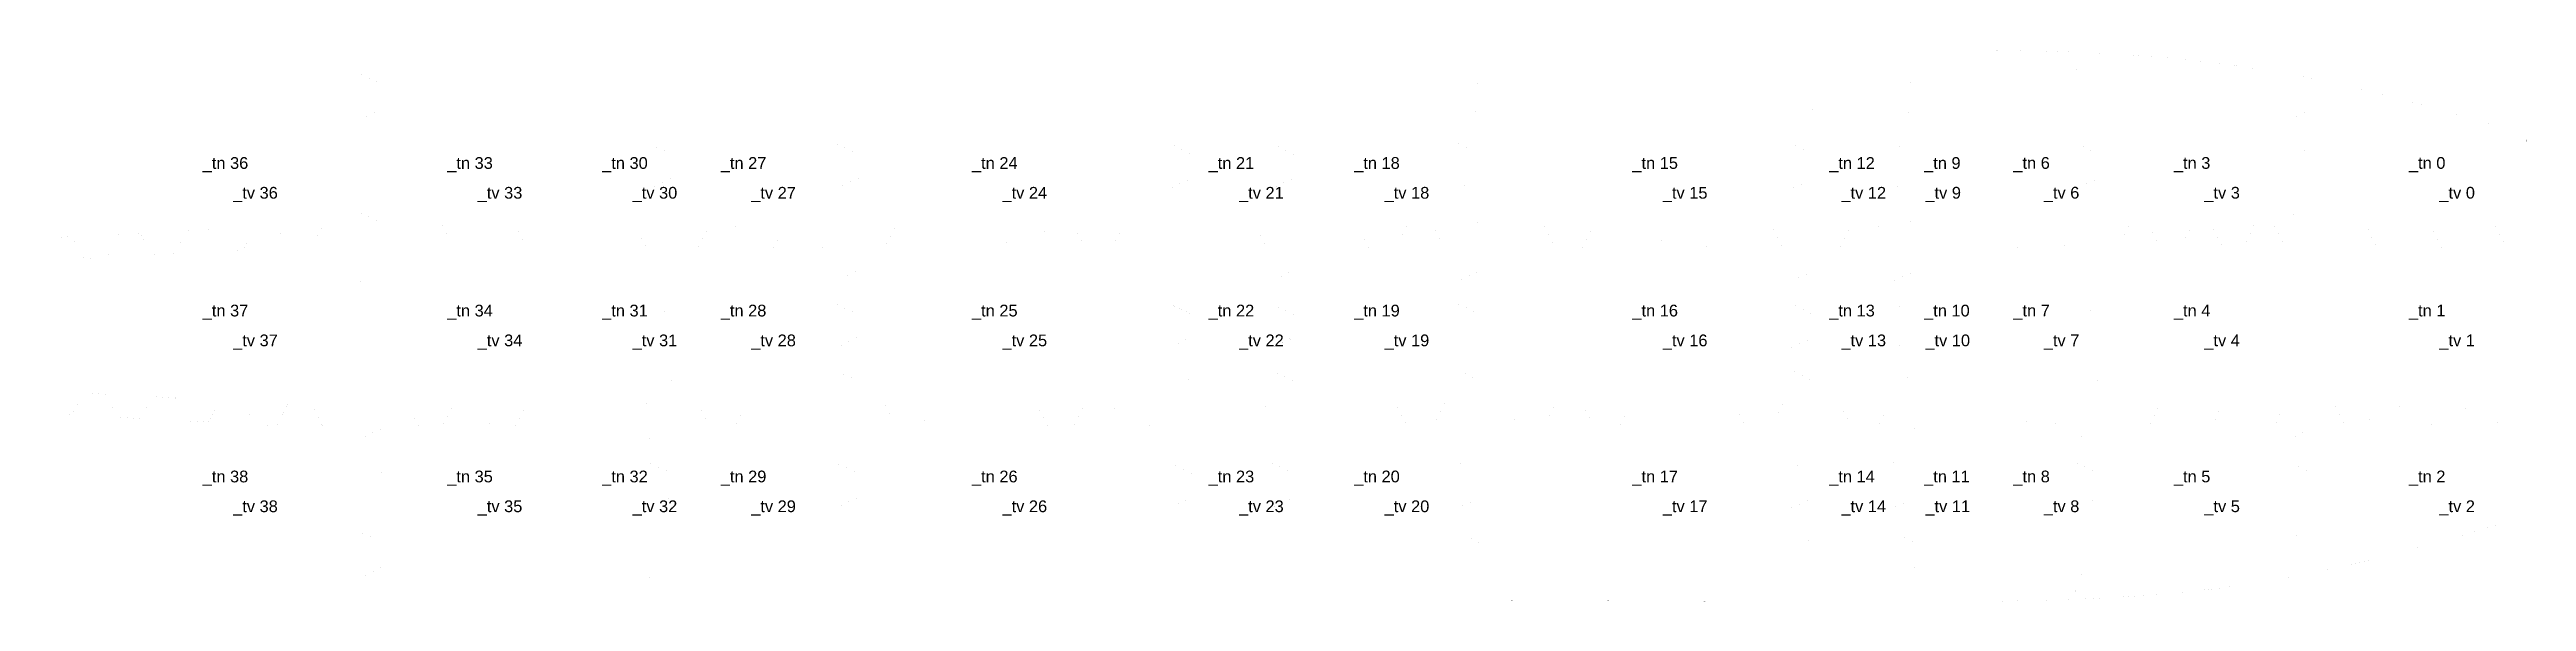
# Model space of a CAD drawing. Extents: x -35433 to 91194, y 38828 to 67057.
import ezdxf

# ---------------------------------------------------------------- set-up
doc = ezdxf.new("R2010")
doc.units = 0
doc.header["$MEASUREMENT"] = 0
doc.layers.add('Omriss tanker', color=20, linetype='CONTINUOUS')
doc.layers.add('TEKST', color=7, linetype='CONTINUOUS')
doc.styles.add('ARIAL', font='ARIAL.TTF', dxfattribs={"height": 12})

msp = doc.modelspace()

# ---------------------------------------------------------------- linework, layer by layer
at = {"layer": 'Omriss tanker', "linetype": 'Continuous', "const_width": 0.3}
for points in [[(-19533, 67028), (-35428, 67028), (-35432, 57428), (-34303, 57487), (-33694, 56368), (-32495, 56430), (-32006, 57608), (-30808, 57670), (-30199, 56551), (-29000, 56613), (-28511, 57791), (-27313, 57853), (-26703, 56734), (-25505, 56796), (-25016, 57973), (-23817, 58036), (-23233, 56903), (-22033, 56903), (-21483, 58053), (-20283, 58053), (-19733, 56903), (-18383, 56903), (-18383, 58153), (-19533, 58703), (-19533, 59928), (-18383, 60478), (-18383, 61703), (-19533, 62253), (-19533, 63478), (-18383, 64028), (-18383, 65253), (-19533, 65803), (-19533, 67028)], [(-7913, 67028), (-19533, 67028), (-19533, 65803), (-18383, 65253), (-18383, 64028), (-19533, 63478), (-19533, 62253), (-18383, 61703), (-18383, 60478), (-19533, 59928), (-19533, 58703), (-18383, 58153), (-18383, 56903), (-17183, 56903), (-16583, 58053), (-15333, 58053), (-14733, 56903), (-13483, 56903), (-12883, 58053), (-11633, 58053), (-11033, 56903), (-9783, 56903), (-9183, 58053), (-7913, 58053), (-7913, 67028)], [(-4783, 67028), (-7913, 67028), (-7913, 58053), (-5523, 58053), (-4923, 56903), (-3633, 56903), (-3633, 58153), (-4783, 58703), (-4783, 59928), (-3633, 60478), (-3633, 61703), (-4783, 62253), (-4783, 63478), (-3633, 64028), (-3633, 65253), (-4783, 65803), (-4783, 67028)], [(4757, 67028), (-4783, 67028), (-4783, 65803), (-3633, 65253), (-3633, 64028), (-4783, 63478), (-4783, 62253), (-3633, 61703), (-3633, 60478), (-4783, 59928), (-4783, 58703), (-3633, 58153), (-3633, 56903), (-2298, 56903), (-1698, 58053), (-363, 58053), (237, 56903), (1572, 56903), (2172, 58053), (3507, 58053), (4107, 56903), (5907, 56903), (5907, 58153), (4757, 58703), (4757, 59928), (5907, 60478), (5907, 61703), (4757, 62253), (4757, 63478), (5907, 64028), (5907, 65253), (4757, 65803), (4757, 67028)], [(21807, 67028), (4757, 67028), (4757, 65803), (5907, 65253), (5907, 64028), (4757, 63478), (4757, 62253), (5907, 61703), (5907, 60478), (4757, 59928), (4757, 58703), (5907, 58153), (5907, 56903), (7242, 56903), (7842, 58053), (9177, 58053), (9777, 56903), (11112, 56903), (11712, 58053), (13047, 58053), (13647, 56903), (14982, 56903), (15582, 58053), (16917, 58053), (17517, 56903), (18852, 56903), (19452, 58053), (20787, 58053), (21387, 56903), (22957, 56903), (22957, 58153), (21807, 58703), (21807, 59928), (22957, 60478), (22957, 61703), (21807, 62253), (21807, 63478), (22957, 64028), (22957, 65253), (21807, 65803), (21807, 67028)], [(36607, 67028), (27017, 67028), (27017, 65803), (28167, 65253), (28167, 64028), (27017, 63478), (27017, 62253), (28167, 61703), (28167, 60478), (27017, 59928), (27017, 58703), (28167, 58153), (28167, 56903), (29502, 56903), (30102, 58053), (31437, 58053), (32037, 56903), (33372, 56903), (33972, 58053), (35307, 58053), (35907, 56903), (37707, 56903), (37707, 58153), (36557, 58703), (36557, 59928), (37707, 60478), (37707, 61703), (36557, 62253), (36557, 63478), (37707, 64028), (37707, 65253), (36557, 65803), (36557, 67057)], [(53607, 67028), (36557, 67028), (36557, 65803), (37707, 65253), (37707, 64028), (36557, 63478), (36557, 62253), (37707, 61703), (37707, 60478), (36557, 59928), (36557, 58703), (37707, 58153), (37707, 56903), (39042, 56903), (39642, 58053), (40977, 58053), (41577, 56903), (42912, 56903), (43512, 58053), (44847, 58053), (45447, 56903), (46782, 56903), (47382, 58053), (48717, 58053), (49317, 56903), (50652, 56903), (51252, 58053), (52587, 58053), (53187, 56903), (54757, 56903), (54757, 58153), (53607, 58703), (53607, 59928), (54757, 60478), (54757, 61703), (53607, 62253), (53607, 63478), (54757, 64028), (54757, 65253), (53607, 65803), (53607, 67028)], [(58817, 67028), (57937, 67028), (56402, 67028), (54888, 67028), (53607, 67028), (53607, 65803), (54757, 65253), (54757, 64028), (53607, 63478), (53607, 62253), (54757, 61703), (54757, 60478), (53607, 59928), (53607, 58703), (54757, 58153), (54757, 56903), (56092, 56903), (56692, 58053), (58027, 58053), (58627, 56903), (59962, 56903), (59967, 58153), (58817, 58703), (58817, 59928), (59967, 60478), (59967, 61703), (58817, 62253), (58817, 63478), (59967, 64028), (59967, 65253), (58817, 65803), (58817, 67028)], [(62047, 67028), (58817, 67028), (58817, 65803), (59967, 65253), (59967, 64028), (58817, 63478), (58817, 62253), (59967, 61703), (59967, 60478), (58817, 59928), (58817, 58703), (59967, 58153), (59962, 56903), (62047, 56903), (62047, 67028)], [(68214, 66922), (67759, 66940), (66875, 66967), (65991, 66994), (65118, 67011), (63844, 67028), (63844, 67028), (63844, 56906), (65144, 56906), (65744, 58056), (67044, 58056), (67644, 56906), (69314, 56906), (69314, 58156), (68164, 58706), (68164, 59931), (69314, 60481), (69314, 61706), (68164, 62256), (68164, 63481), (69314, 64031), (69314, 65256), (68164, 65806), (68214, 66922)], [(80254, 65569), (79360, 65741), (78182, 65949), (76994, 66137), (75831, 66302), (74127, 66511), (72418, 66672), (71246, 66760), (70651, 66801), (70004, 66838), (69184, 66880), (68214, 66922), (68164, 65806), (69314, 65256), (69314, 64031), (68164, 63481), (68164, 62256), (69314, 61706), (69314, 60481), (68164, 59931), (68164, 58706), (69314, 58156), (69314, 56906), (70314, 56906), (70864, 58056), (71914, 58056), (72464, 56906), (73514, 56906), (74064, 58056), (75114, 58056), (75664, 56906), (76714, 56906), (77264, 58056), (78314, 58056), (78864, 56906), (80254, 56906), (80254, 58156), (79104, 58706), (79104, 59931), (80254, 60481), (80254, 61706), (79104, 62256), (79104, 63481), (80254, 64031), (80254, 65569)], [(91178, 62648), (90643, 62823), (89490, 63181), (88903, 63356), (87691, 63708), (87067, 63886), (86419, 64065), (85771, 64244), (85156, 64409), (84541, 64573), (83360, 64873), (82785, 65011), (81643, 65275), (81097, 65401), (80254, 65569), (80254, 64031), (79104, 63481), (79104, 62256), (80254, 61706), (80254, 60481), (79104, 59931), (79104, 58706), (80254, 58156), (80254, 56906), (81354, 56906), (81904, 58056), (83004, 58056), (83554, 56906), (84654, 56906), (85204, 58056), (86304, 58056), (86854, 56906), (87954, 56906), (88504, 58056), (89604, 58056), (90154, 56906), (91194, 56906), (91178, 62648)], [(-18383, 56903), (-19733, 56903), (-20283, 58053), (-21483, 58053), (-22033, 56903), (-23233, 56903), (-23817, 58036), (-25016, 57973), (-25505, 56796), (-26703, 56734), (-27313, 57853), (-28511, 57791), (-29000, 56613), (-30199, 56551), (-30808, 57670), (-32006, 57608), (-32495, 56430), (-33694, 56368), (-34299, 57488), (-35432, 57428), (-35432, 48428), (-34303, 48369), (-33694, 49489), (-32495, 49426), (-32006, 48249), (-30808, 48186), (-30199, 49306), (-29000, 49243), (-28511, 48066), (-27313, 48003), (-26703, 49123), (-25505, 49060), (-25016, 47883), (-23817, 47821), (-23234, 48928), (-22033, 48928), (-21483, 47803), (-20283, 47803), (-19733, 48953), (-18383, 48953), (-18383, 50103), (-19533, 50653), (-19533, 51803), (-18383, 52353), (-18383, 53503), (-19533, 54053), (-19533, 55203), (-18383, 55753)], [(-7913, 58053), (-9183, 58053), (-9783, 56903), (-11033, 56903), (-11633, 58053), (-12883, 58053), (-13483, 56903), (-14733, 56903), (-15333, 58053), (-16583, 58053), (-17183, 56903), (-18383, 56903), (-18383, 55753), (-19533, 55203), (-19533, 54053), (-18383, 53503), (-18383, 52353), (-19533, 51803), (-19533, 50653), (-18383, 50103), (-18383, 48953), (-17183, 48953), (-16583, 47803), (-15333, 47803), (-14733, 48953), (-13483, 48953), (-12883, 47803), (-11633, 47803), (-11033, 48953), (-9783, 48953), (-9183, 47803), (-7913, 47803), (-7913, 58053)], [(-3633, 56903), (-4923, 56903), (-5523, 58053), (-7913, 58053), (-7913, 47803), (-6836, 47803), (-5523, 47803), (-4923, 48953), (-3633, 48953), (-3633, 50103), (-4783, 50653), (-4783, 51803), (-3633, 52353), (-3633, 53503), (-4783, 54053), (-4783, 55203), (-3633, 55753), (-3633, 56903), (-3633, 56903)], [(5907, 56903), (4107, 56903), (3507, 58053), (2172, 58053), (1572, 56903), (237, 56903), (-363, 58053), (-1698, 58053), (-2298, 56903), (-3633, 56903), (-3633, 55753), (-4783, 55203), (-4783, 54053), (-3633, 53503), (-3633, 52353), (-4783, 51803), (-4783, 50653), (-3633, 50103), (-3633, 48953), (-2298, 48953), (-1698, 47803), (-363, 47803), (237, 48953), (1572, 48953), (2172, 47803), (3507, 47803), (4107, 48953), (5907, 48953), (5907, 50103), (4757, 50653), (4757, 51803), (5907, 52353), (5907, 53503), (4757, 54053), (4757, 55203), (5907, 55753), (5907, 56903)], [(22957, 56903), (21387, 56903), (20787, 58053), (19452, 58053), (18852, 56903), (17517, 56903), (16917, 58053), (15582, 58053), (14982, 56903), (13647, 56903), (13047, 58053), (11712, 58053), (11112, 56903), (9777, 56903), (9177, 58053), (7842, 58053), (7242, 56903), (5907, 56903), (5907, 55753), (4757, 55203), (4757, 54053), (5907, 53503), (5907, 52353), (4757, 51803), (4757, 50653), (5907, 50103), (5907, 48953), (7242, 48953), (7842, 47803), (9177, 47803), (9777, 48953), (11112, 48953), (11712, 47803), (13047, 47803), (13647, 48953), (14982, 48953), (15582, 47803), (16917, 47803), (17517, 48953), (18852, 48953), (19452, 47803), (20787, 47803), (21387, 48953), (22957, 48953), (22957, 50103), (21807, 50653), (21807, 51803), (22957, 52353), (22957, 53216), (22957, 53503), (21807, 54053), (21807, 55203), (22957, 55753), (22957, 56903)], [(28162, 56903), (26827, 56903), (26227, 58053), (24892, 58053), (24292, 56903), (22957, 56903), (22957, 55753), (21807, 55203), (21807, 54053), (22957, 53508), (22957, 52353), (21807, 51803), (21807, 50653), (22957, 50103), (22957, 48953), (24292, 48953), (24892, 47803), (26227, 47803), (26827, 48953), (28167, 48953), (28167, 50103), (27017, 50653), (27017, 51803), (28167, 52303), (28167, 53503), (27017, 54053), (27017, 55203), (28167, 55753), (28167, 56903)], [(37707, 56903), (35907, 56903), (35307, 58053), (33972, 58053), (33372, 56903), (32037, 56903), (31437, 58053), (30102, 58053), (29502, 56903), (28167, 56903), (28167, 55753), (27017, 55203), (27017, 54053), (28167, 53503), (28167, 52353), (27017, 51803), (27017, 50653), (28167, 50103), (28167, 48953), (29502, 48953), (30102, 47803), (31437, 47803), (32037, 48953), (33372, 48953), (33972, 47803), (35307, 47803), (35907, 48953), (37707, 48953), (37707, 50103), (36557, 50653), (36557, 51803), (37707, 52303), (37707, 53503), (36557, 54053), (36557, 55203), (37707, 55753), (37707, 56903)], [(54757, 56903), (53187, 56903), (52587, 58053), (51252, 58053), (50652, 56903), (49317, 56903), (48717, 58053), (47382, 58053), (46782, 56903), (45447, 56903), (44847, 58053), (43512, 58053), (42912, 56903), (41577, 56903), (40977, 58053), (39642, 58053), (39042, 56903), (37707, 56903), (37707, 55753), (36557, 55203), (36557, 54053), (37707, 53503), (37707, 52303), (36557, 51803), (36557, 50653), (37707, 50103), (37707, 48953), (39042, 48953), (39642, 47803), (40977, 47803), (41577, 48953), (42912, 48953), (43512, 47803), (44847, 47803), (45447, 48953), (46782, 48953), (47382, 47803), (48717, 47803), (49317, 48953), (50652, 48953), (51252, 47803), (52587, 47803), (53187, 48953), (54757, 48953), (54757, 50103), (53607, 50653), (53607, 51803), (54757, 52353), (54757, 53503), (53607, 54053), (53607, 55203), (54757, 55753), (54757, 56903)], [(69314, 56906), (67644, 56906), (67044, 58056), (65744, 58056), (65144, 56906), (63844, 56906), (63844, 48956), (65144, 48956), (65744, 47806), (67044, 47806), (67644, 48956), (69314, 48956), (69314, 50106), (68164, 50656), (68164, 51806), (69314, 52356), (69314, 53506), (68164, 54056), (68164, 55206), (69314, 55756), (69314, 56906)], [(80254, 56906), (78864, 56906), (78314, 58056), (77264, 58056), (76714, 56906), (75664, 56906), (75114, 58056), (74064, 58056), (73514, 56906), (72464, 56906), (71914, 58056), (70864, 58056), (70314, 56906), (69314, 56906), (69314, 55756), (68164, 55206), (68164, 54056), (69314, 53506), (69314, 52356), (68164, 51806), (68164, 50656), (69314, 50106), (69314, 48956), (70314, 48956), (70864, 47806), (71914, 47806), (72464, 48956), (73514, 48956), (74064, 47806), (75114, 47806), (75664, 48956), (76714, 48956), (77264, 47806), (78314, 47806), (78864, 48956), (80254, 48956), (80254, 50106), (79104, 50656), (79104, 51806), (80254, 52356), (80254, 53506), (79104, 54056), (79104, 55206), (80254, 55756), (80254, 56906)], [(91194, 56906), (90154, 56906), (89604, 58056), (88504, 58056), (87954, 56906), (86854, 56906), (86304, 58056), (85204, 58056), (84654, 56906), (83554, 56906), (83004, 58056), (81904, 58056), (81377, 56906), (80254, 56906), (80254, 55756), (79104, 55206), (79104, 54056), (80254, 53506), (80254, 52356), (79104, 51806), (79104, 50656), (80254, 50106), (80254, 48956), (81377, 48956), (81904, 47806), (83004, 47806), (83554, 48956), (84654, 48956), (85204, 47806), (86304, 47806), (86854, 48956), (87954, 48956), (88504, 47806), (89604, 47806), (90154, 48956), (91189, 48956)], [(62047, 56903), (59962, 56903), (59967, 55753), (58817, 55203), (58817, 54053), (59967, 53503), (59967, 52303), (58817, 51803), (58817, 50653), (59967, 50087), (59967, 48953), (62047, 48953), (62047, 56903)], [(-18383, 48953), (-19733, 48953), (-20283, 47803), (-21483, 47803), (-22033, 48953), (-23233, 48953), (-23817, 47821), (-25016, 47883), (-25505, 49060), (-26703, 49123), (-27242, 48133), (-27313, 48003), (-28511, 48066), (-29000, 49243), (-30199, 49306), (-30808, 48186), (-32006, 48249), (-32495, 49426), (-33694, 49489), (-34299, 48369), (-35432, 48428), (-35432, 38829), (-19533, 38829), (-19533, 40053), (-18383, 40603), (-18383, 41828), (-19533, 42378), (-19533, 43603), (-18383, 44153), (-18383, 45378), (-19533, 45928), (-19533, 47153), (-18383, 47703), (-18383, 48953)], [(-7913, 47803), (-9183, 47803), (-9783, 48953), (-11033, 48953), (-11633, 47803), (-12883, 47803), (-13483, 48953), (-14733, 48953), (-15333, 47803), (-16583, 47803), (-17183, 48953), (-18383, 48953), (-18383, 47703), (-19533, 47153), (-19533, 45928), (-18383, 45378), (-18383, 44153), (-19533, 43603), (-19533, 42378), (-18383, 41828), (-18383, 40603), (-19533, 40053), (-19533, 38829), (-7913, 38829), (-7913, 47803)], [(-3604, 48953), (-4923, 48953), (-5523, 47803), (-7913, 47803), (-7913, 38829), (-4783, 38829), (-4783, 40053), (-3633, 40603), (-3633, 41828), (-4783, 42378), (-4783, 43603), (-3633, 44153), (-3633, 45378), (-4783, 45928), (-4783, 47153), (-3633, 47703), (-3633, 48953)], [(5907, 48953), (4107, 48953), (3507, 47803), (2172, 47803), (1572, 48953), (237, 48953), (-363, 47803), (-1698, 47803), (-2298, 48953), (-3633, 48953), (-3633, 47703), (-4783, 47153), (-4783, 45928), (-3633, 45378), (-3633, 44153), (-4783, 43603), (-4783, 42378), (-3633, 41828), (-3633, 40603), (-4783, 40053), (-4783, 38829), (4757, 38828), (4757, 40053), (5907, 40603), (5907, 41828), (4757, 42378), (4757, 43603), (5907, 44153), (5907, 45378), (4757, 45928), (4757, 47153), (5907, 47703), (5907, 48953)], [(22957, 48953), (21387, 48953), (20787, 47803), (19452, 47803), (18852, 48953), (17517, 48953), (16917, 47803), (15582, 47803), (14982, 48953), (13647, 48953), (13047, 47803), (11712, 47803), (11112, 48953), (9777, 48953), (9177, 47803), (7842, 47803), (7242, 48953), (5907, 48953), (5907, 47703), (4757, 47153), (4757, 45928), (5907, 45378), (5907, 44153), (4757, 43603), (4757, 42378), (5907, 41828), (5907, 40603), (4757, 40053), (4757, 38829), (21807, 38829), (21807, 40053), (22957, 40603), (22957, 41828), (21807, 42378), (21807, 43603), (22957, 44153), (22957, 45378), (21807, 45928), (21807, 47153), (22957, 47703), (22957, 48953)], [(23003, 48953), (21387, 48953), (20787, 47803), (19452, 47803), (18852, 48953), (17517, 48953), (16917, 47803), (15582, 47803), (14982, 48953), (13647, 48953), (13047, 47803), (11712, 47803), (11112, 48953), (9777, 48953), (9177, 47803), (7842, 47803), (7242, 48953), (5907, 48953), (5907, 47703), (4757, 47153), (4757, 45928), (5907, 45378), (5907, 44153), (4757, 43603), (4757, 42378), (5907, 41828), (5907, 40603), (4757, 40053), (4757, 38828), (21807, 38828), (21807, 40053), (22957, 40603), (22957, 41828), (21807, 42378), (21807, 43603), (22957, 44153), (22957, 45378), (21807, 45928), (21807, 47153), (22957, 47703), (22957, 48953)], [(28162, 48953), (26827, 48953), (26227, 47803), (24892, 47803), (24292, 48953), (22957, 48953), (22957, 47703), (21807, 47153), (21807, 45928), (22957, 45378), (22957, 44153), (21807, 43603), (21807, 42378), (22957, 41828), (22957, 40603), (21807, 40053), (21807, 38829), (27017, 38828), (27017, 40053), (28167, 40603), (28167, 41828), (27017, 42378), (27017, 43603), (28167, 44153), (28167, 45378), (27017, 45928), (27017, 47153), (28167, 47703), (28162, 48953)], [(37707, 48953), (35907, 48953), (35307, 47803), (33972, 47803), (33372, 48953), (32037, 48953), (31496, 47916), (31437, 47803), (30102, 47803), (29502, 48953), (28167, 48953), (28167, 47703), (27017, 47153), (27017, 45928), (28167, 45378), (28167, 44153), (27017, 43603), (27017, 42378), (28167, 41828), (28167, 40603), (27017, 40053), (27017, 38829), (36557, 38828), (36557, 40053), (37707, 40603), (37707, 41828), (36557, 42378), (36557, 43603), (37707, 44153), (37707, 45378), (36557, 45928), (36557, 47153), (37707, 47703), (37707, 48953)], [(54757, 48953), (53187, 48953), (52587, 47803), (51252, 47803), (50652, 48953), (49317, 48953), (48717, 47803), (47382, 47803), (46782, 48953), (45447, 48953), (44847, 47803), (43512, 47803), (42912, 48953), (41577, 48953), (40977, 47803), (39642, 47803), (39042, 48953), (37707, 48953), (37707, 47703), (36557, 47153), (36557, 45928), (37707, 45378), (37707, 44153), (36557, 43603), (36557, 42378), (37707, 41828), (37707, 40603), (36557, 40053), (36557, 38888), (53607, 38829), (53607, 40053), (54757, 40603), (54757, 41828), (53607, 42378), (53607, 43603), (54757, 44153), (54757, 45378), (53607, 45928), (53607, 47153), (54757, 47703), (54757, 48953)], [(59967, 48953), (58627, 48953), (58027, 47803), (56692, 47803), (56092, 48953), (54757, 48953), (54757, 47703), (53607, 47153), (53607, 45928), (54757, 45378), (54757, 44153), (53607, 43603), (53607, 42378), (54757, 41828), (54757, 40603), (53607, 40053), (53607, 38829), (58817, 38828), (58817, 40053), (59967, 40603), (59967, 41828), (58817, 42378), (58817, 43603), (59967, 44153), (59967, 45378), (58817, 45928), (58817, 47153), (59967, 47703), (59967, 48953)], [(62047, 48953), (59967, 48953), (59967, 47703), (58817, 47153), (58817, 45928), (59967, 45378), (59967, 44153), (58817, 43603), (58817, 42378), (59967, 41828), (59967, 40603), (58817, 40053), (58817, 38829), (59418, 38829), (60077, 38829), (60802, 38829), (61549, 38829), (62047, 38829), (62047, 48953)], [(69314, 48956), (67644, 48956), (67044, 47806), (65744, 47806), (65144, 48956), (63844, 48956), (63844, 38832), (64296, 38842), (65016, 38859), (66041, 38876), (66925, 38903), (67560, 38922), (68152, 38944), (68164, 40056), (69314, 40606), (69314, 41831), (68164, 42381), (68164, 43606), (69314, 44156), (69314, 45381), (68164, 45931), (68164, 47156), (69314, 47706), (69314, 48956)], [(80254, 48956), (78864, 48956), (78314, 47806), (77264, 47806), (76714, 48956), (75664, 48956), (75114, 47806), (74064, 47806), (73514, 48956), (72464, 48956), (71914, 47806), (70864, 47806), (70314, 48956), (69314, 48956), (69314, 47706), (68164, 47156), (68164, 45931), (69314, 45381), (69314, 44156), (68164, 43606), (68164, 42381), (69314, 41831), (69314, 40606), (68164, 40056), (68152, 38944), (69052, 38981), (70054, 39032), (71296, 39110), (72468, 39198), (73611, 39303), (74743, 39425), (75476, 39491), (76455, 39644), (77633, 39821), (78831, 40021), (79410, 40129), (80242, 40283), (80242, 41831), (79104, 42381), (79104, 43606), (80254, 44156), (80254, 45381), (79104, 45931), (79104, 47156), (80254, 47706), (80254, 48956)], [(91189, 48956), (90154, 48956), (89604, 47806), (88504, 47806), (87954, 48956), (86854, 48956), (86304, 47806), (85204, 47806), (84654, 48956), (83554, 48956), (83004, 47806), (81904, 47806), (81377, 48956), (80254, 48956), (80254, 47706), (79104, 47156), (79104, 45931), (80254, 45381), (80254, 44156), (79104, 43606), (79104, 42381), (80254, 41831), (80254, 40284), (81127, 40469), (81694, 40595), (82836, 40859), (83675, 41053), (84591, 41297), (85822, 41625), (86917, 41929), (87929, 42209), (88953, 42514), (90117, 42868), (91189, 43209)]]:
    msp.add_lwpolyline(points, close=True, dxfattribs=at)
for points in [[(27017, 67028), (21807, 67028), (21807, 65803), (22957, 65253), (22957, 64028), (21807, 63478), (21807, 62253), (22957, 61703), (22957, 60478), (21807, 59928), (21807, 58703), (22957, 58153), (22957, 56903), (24292, 56903), (24892, 58053), (26227, 58053), (26827, 56903), (28162, 56903), (28167, 58153), (27017, 58703), (27017, 59928), (28167, 60478), (28167, 61703), (27017, 62253), (27017, 63478), (28167, 64028), (28167, 65253), (27017, 65803), (27017, 67028)], [(60001, 56903), (58627, 56903), (58027, 58053), (56692, 58053), (56092, 56903), (54757, 56903), (54757, 55753), (53607, 55203), (53607, 54053), (54757, 53503), (54757, 52353), (53607, 51803), (53607, 50653), (54757, 50103), (54757, 48953), (56092, 48953), (56692, 47803), (58027, 47803), (58627, 48953), (59967, 48953), (59967, 50087), (58817, 50653), (58817, 51803), (59967, 52303), (59967, 53503), (58817, 54053), (58817, 55203), (59967, 55753), (59962, 56903)]]:
    msp.add_lwpolyline(points, dxfattribs=at)

# ---------------------------------------------------------------- texts
at = {"layer": 'TEKST', "linetype": 'Continuous', "style": 'ARIAL'}
for s, p in [('_tn 36', (-27602, 60954)), ('_tn 33', (-15100, 60954)), ('_tn 30', (-7180, 60954)), ('_tn 27', (-1116, 60954)), ('_tn 24', (11727, 60954)), ('_tn 21', (23824, 60954)), ('_tn 18', (31265, 60954)), ('_tn 15', (45487, 60954)), ('_tn 12', (55550, 60954)), ('_tn 9', (60401, 60954)), ('_tn 6', (64963, 60957)), ('_tn 3', (73170, 60957)), ('_tn 0', (85187, 60957)), ('_tv 36', (-26046, 59430)), ('_tv 33', (-13544, 59430)), ('_tv 30', (-5624, 59430)), ('_tv 27', (440, 59430)), ('_tv 24', (13284, 59430)), ('_tv 21', (25380, 59430)), ('_tv 18', (32821, 59430)), ('_tv 15', (47043, 59430)), ('_tv 12', (56173, 59430)), ('_tv 9', (60467, 59430)), ('_tv 6', (66519, 59433)), ('_tv 3', (74727, 59433)), ('_tv 0', (86743, 59433)), ('_tn 37', (-27602, 53406)), ('_tn 34', (-15100, 53406)), ('_tn 31', (-7180, 53406)), ('_tn 28', (-1116, 53406)), ('_tn 25', (11727, 53406)), ('_tn 22', (23824, 53406)), ('_tn 19', (31265, 53406)), ('_tn 16', (45487, 53406)), ('_tn 13', (55550, 53406)), ('_tn 10', (60401, 53406)), ('_tn 7', (64963, 53408)), ('_tn 4', (73170, 53408)), ('_tn 1', (85187, 53408)), ('_tv 37', (-26046, 51882)), ('_tv 34', (-13544, 51882)), ('_tv 31', (-5624, 51882)), ('_tv 28', (440, 51882)), ('_tv 25', (13284, 51882)), ('_tv 22', (25380, 51882)), ('_tv 19', (32821, 51882)), ('_tv 16', (47043, 51882)), ('_tv 13', (56173, 51882)), ('_tv 10', (60467, 51882)), ('_tv 7', (66519, 51884)), ('_tv 4', (74727, 51884)), ('_tv 1', (86743, 51884)), ('_tn 38', (-27602, 44921)), ('_tn 35', (-15100, 44921)), ('_tn 32', (-7180, 44921)), ('_tn 29', (-1116, 44921)), ('_tn 26', (11727, 44921)), ('_tn 23', (23824, 44921)), ('_tn 20', (31265, 44921)), ('_tn 17', (45487, 44921)), ('_tn 14', (55550, 44921)), ('_tn 11', (60401, 44921)), ('_tn 8', (64963, 44923)), ('_tn 5', (73170, 44923)), ('_tn 2', (85187, 44923)), ('_tv 38', (-26046, 43397)), ('_tv 35', (-13544, 43397)), ('_tv 32', (-5624, 43397)), ('_tv 29', (440, 43397)), ('_tv 26', (13284, 43397)), ('_tv 23', (25380, 43397)), ('_tv 20', (32821, 43397)), ('_tv 17', (47043, 43397)), ('_tv 14', (56173, 43397)), ('_tv 11', (60467, 43397)), ('_tv 8', (66519, 43399)), ('_tv 5', (74727, 43399)), ('_tv 2', (86743, 43399))]:
    msp.add_text(s, height=600, dxfattribs=at).set_placement(p)

doc.saveas('drawing.dxf')
